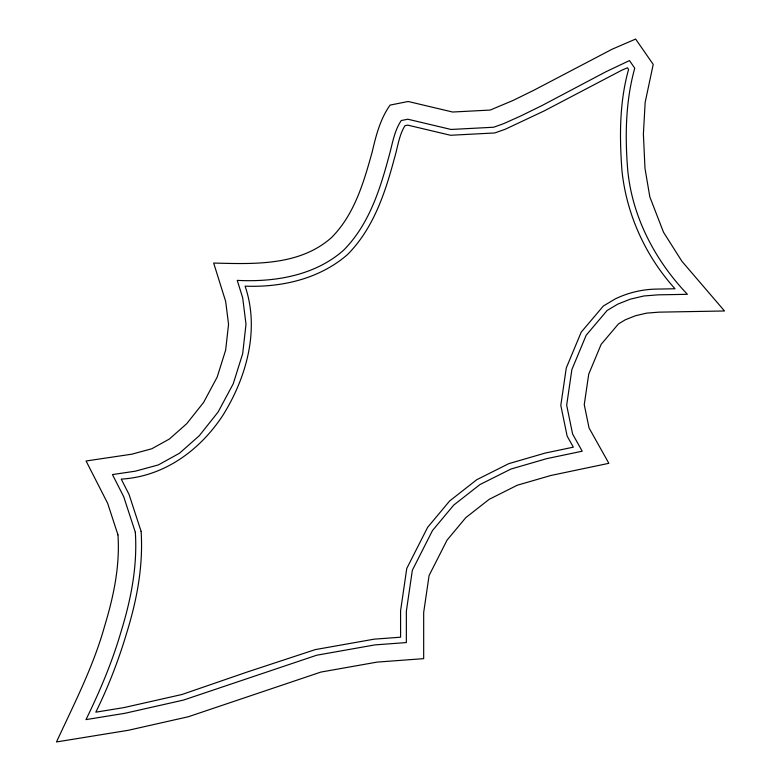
<?xml version="1.0" encoding="UTF-8"?>
<svg xmlns="http://www.w3.org/2000/svg" width="781" height="781" viewBox="0 0 781 781"><rect width="100%" height="100%" fill="white"/><g stroke="black" fill="none" stroke-linecap="round" stroke-linejoin="round"><path stroke-width="1.17" d="M117.96 534.887C120.079 566.02 113.606 596.43 104.634 626.059C93.369 666.544 74.058 703.974 56.496 741.95L128.25 730.303L188.338 716.743L320.903 672.07L377.057 662.112L423.673 658.647L423.673 612.48L429.081 575.538L447.044 540.14L465.798 517.647L489.218 499.303L517.266 485.235L550.898 475.473L608.858 463.318L589.04 427.929L584.256 404.675L588.708 374.206L601.145 344.353L618.484 323.881L625.386 319.751L635.509 315.729L646.57 313.142L658.891 312.156L724.504 310.975L681.92 261.303L663.518 232.26L649.821 196.871L644.989 168.364L643.388 134.117L645.165 102.34L653.219 64.423L635.646 39.05L611.972 49.291L533.696 90.332L512.883 100.534L490.204 110.062L452.619 112.025L408.18 101.491L390.09 105.093C380.142 119.083 375.993 135.699 372.137 152.149C363.673 182.588 354.447 214.433 331.603 237.492C299.474 266.126 253.698 264.076 213.672 263.051L225.689 301.486L228.55 324.33L225.65 350.122L217.167 377.125L203.558 402.488L186.688 423.732L169.399 439.02L151.787 448.763L131.804 454.191L86.076 460.985L107.651 503.315L117.96 534.887M135.328 532.261C137.524 565.922 131.12 598.91 121.26 630.95C112.405 661.595 99.997 691.009 85.978 719.613L124.95 713.287L183.594 700.049L316.666 655.23L374.89 644.901L406.354 642.568L406.354 611.22L412.348 570.228L432.479 530.553L453.673 505.141L479.895 484.591L510.911 469.049L546.69 458.652L582.216 451.203L572.61 434.051L566.674 405.183L571.877 369.559L586.189 335.215L607.12 310.487L617.693 304.17L630.316 299.152L643.895 295.97L658.041 294.847L687.397 294.31C655.142 260.522 632.268 217.089 627.739 170.219C624.917 136.04 625.532 101.403 634.738 68.172L629.486 60.586L605.929 71.745L541.526 105.796L520.234 116.223L503.296 123.788L493.631 127.235L451.047 129.461L407.858 119.22L401.249 120.538C393.975 131.325 392.374 144.573 388.821 156.825C379.781 190.466 368.652 225.045 343.474 250.35C314.479 275.82 274.6 282.263 237.239 280.379L242.686 297.795L245.995 324.222L242.676 353.715L233.197 383.871L218.084 412.046L199.311 435.7L179.445 453.263L158.348 464.929L135.357 471.177L112.444 474.575L123.691 496.657L135.328 532.261M141.117 531.383C143.333 565.893 136.948 599.74 126.805 632.581C118.683 659.925 108.422 686.587 95.809 712.174L123.847 707.615L182.012 694.485L247.05 672.07L315.251 649.616L374.177 639.161L400.575 637.198L400.575 610.801L406.764 568.461L427.627 527.351L449.631 500.972L476.791 479.69L508.792 463.65L545.294 453.039L573.332 447.162L567.133 436.091L560.817 405.359L566.264 368.007L581.201 332.169L603.332 306.025L615.125 298.967A98.728 98.728 0 0 1 657.768 289.077L675.028 288.765C645.614 256.246 626.528 214.502 621.979 170.844C619.421 136.919 619.343 102.418 628.578 69.421L627.436 67.771L621.774 70.222L544.142 110.941L505.444 129.158L494.773 132.955L450.52 135.269L407.75 125.126L404.968 125.682C398.876 135.533 397.724 147.472 394.385 158.377C385.15 193.092 373.377 228.579 347.438 254.635C319.4 278.983 281.463 287.593 245.097 286.149C259.927 329.611 246.513 377.457 222.936 415.228C199.956 450.383 164.059 476.625 121.24 479.114L129.041 494.441L141.117 531.383"/></g></svg>
